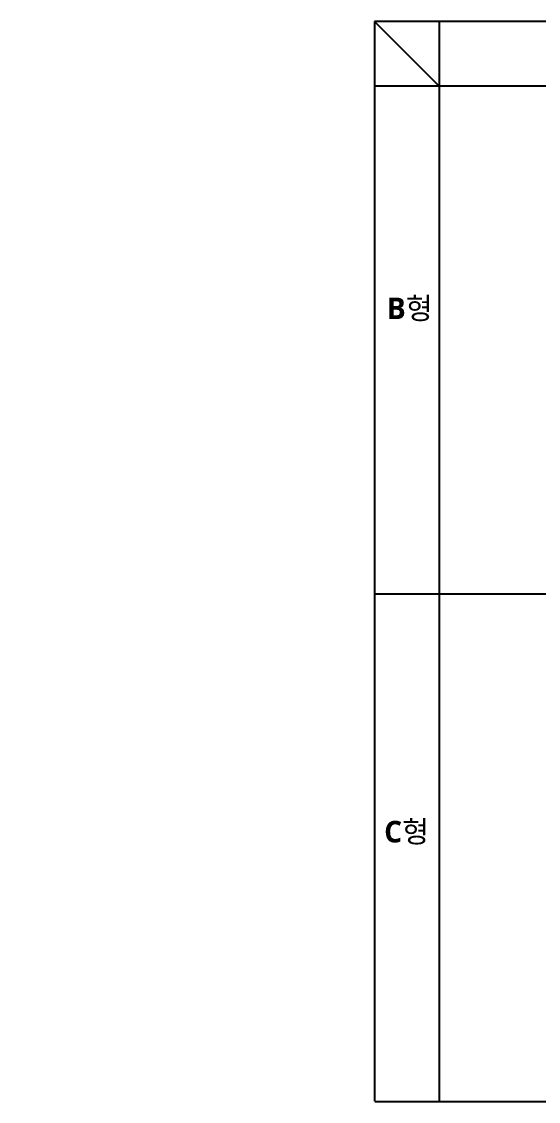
# Model space of a CAD drawing. Extents: x -819 to 8901, y -5 to 4308.
# Drawn here: x -819 to 380, y 0 to 2505 of the extents above; entities that cross this region are included whole.
import ezdxf

# ---------------------------------------------------------------- set-up
doc = ezdxf.new("R2010")
doc.units = 0
doc.header["$LTSCALE"] = 10
doc.header["$MEASUREMENT"] = 0
doc.layers.get('0').update_dxf_attribs({"linetype": 'CONTINUOUS'})
doc.layers.add('ML', color=7, linetype='CONTINUOUS')
doc.styles.add('GHS', font='romans', dxfattribs={"bigfont": 'ghs'})
doc.styles.add('문자', font='romans.shx')

msp = doc.modelspace()

# ---------------------------------------------------------------- linework, layer by layer
for p, q in [((8900.8, 2505.2), (-0.5, 2505.2)), ((-0.5, 2505.2), (-0.5, 0.5)), ((149.5, 2355.7), (-0.5, 2505.2)), ((149.5, 2505.2), (149.5, 0)), ((8900.8, 2355.7), (-0.5, 2355.7)), ((0, 1177.9), (8901.3, 1177.9)), ((0, 0), (8900.8, 0))]:
    msp.add_line(p, q)
for centre in [(0, 1669.8), (0, 1178.4)]:
    msp.add_arc(centre, 0.5, 180, 270)

# ---------------------------------------------------------------- texts
at = {"char_height": 50, "attachment_point": 1, "style": '문자'}
for s, insert in [('{\\fMalgun Gothic|b1|i0|c129|p50;B형}', (28.3, 1865)), ('{\\fMalgun Gothic|b1|i0|c129|p50;C형}', (22, 650.9))]:
    msp.add_mtext_dynamic_manual_height_columns(s, width=655.383, gutter_width=160, heights=[-66.4], dxfattribs=dict(at, insert=insert))
at = {"layer": 'ML', "color": 2, "insert": (-819.3, 74.1), "char_height": 3, "attachment_point": 7, "style": 'GHS'}
msp.add_mtext('\\A1;', dxfattribs=at)

doc.saveas('drawing.dxf')
